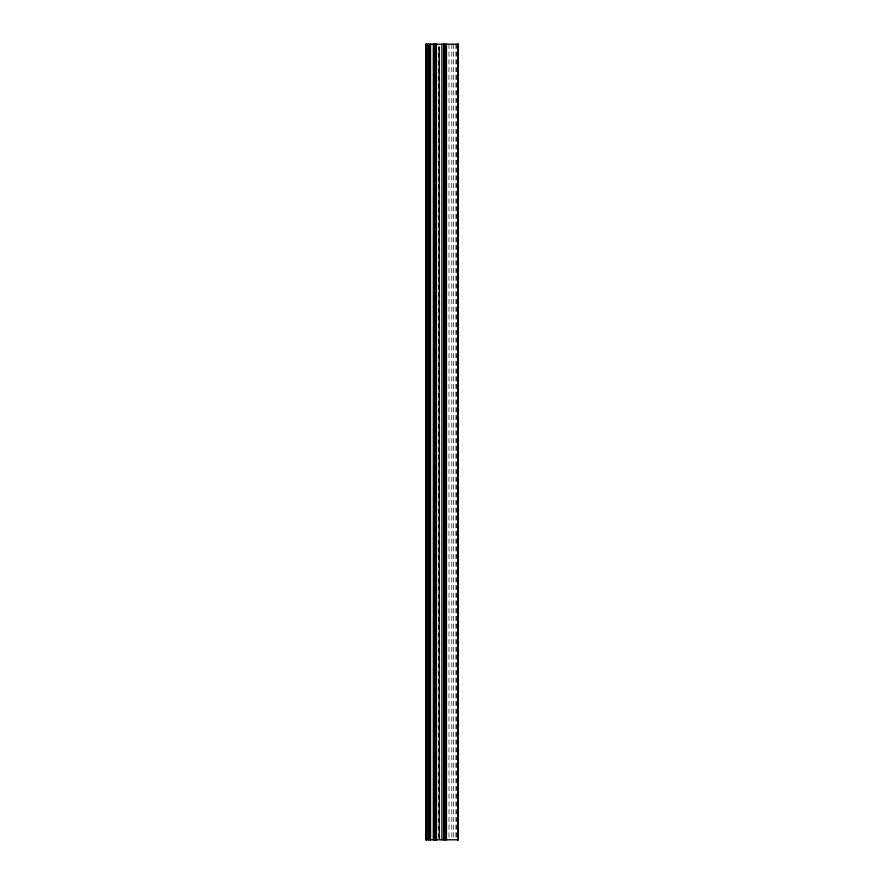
<?xml version="1.0" encoding="UTF-8"?>
<svg xmlns="http://www.w3.org/2000/svg" width="884" height="884" viewBox="0 0 884 884"><rect width="100%" height="100%" fill="white"/><g stroke="black" fill="none" stroke-linecap="round" stroke-linejoin="round"><path stroke-width="0.66" stroke-dasharray="4.42 3.31" d="M456.221 44.2L456.221 838.419M455.989 44.2L455.989 838.419M453.315 44.2L453.315 838.419M451.823 44.2L451.823 838.419M448.973 44.2L448.973 838.419M439.724 46.962L439.724 838.419M439.271 46.962L439.238 838.419M438.994 46.962L439.16 838.419M438.917 838.419L438.818 46.962L438.762 838.419M439.569 838.419L439.569 46.962L439.536 838.419"/><path stroke-width="1.33" d="M458.221 44.2L425.779 44.2L425.779 839.8L458.221 839.8L458.221 44.2L458.122 839.8M457.868 44.2L457.868 839.8M457.735 44.2L457.735 839.8M446.453 44.2L446.453 839.8M445.901 44.2L445.901 839.8M444.995 44.2L444.995 839.8M444.066 44.2L444.066 839.8M443.691 44.2L443.691 839.8M441.912 44.2L441.912 839.8M436.475 44.2L436.475 839.8M436.243 44.2L436.243 839.8M435.702 44.2L435.702 839.8M434.906 44.2L434.906 839.8M434.121 44.2L434.121 839.8M433.602 44.2L433.602 839.8M433.392 44.2L433.392 839.8M430.541 44.2L430.541 839.8M430.132 44.2L430.132 839.8M428.773 44.2L428.773 839.8M428.298 44.2L428.298 839.8M426.718 44.2L426.718 839.8M426.464 44.2L426.464 839.8M426.386 44.2L426.386 839.8M426.221 44.2L426.221 839.8M426 44.2L426 839.8"/></g></svg>
